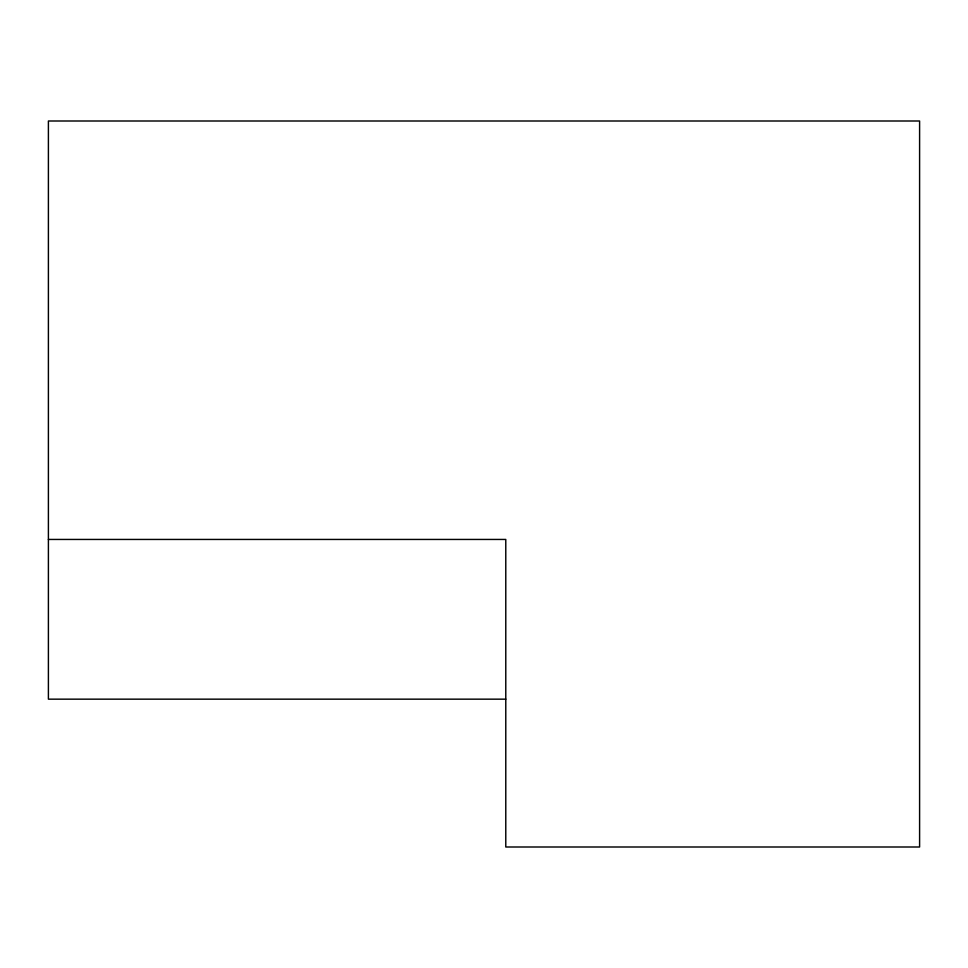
<?xml version="1.0" encoding="UTF-8"?>
<svg xmlns="http://www.w3.org/2000/svg" width="968" height="968" viewBox="0 0 968 968"><rect width="100%" height="100%" fill="white"/><g stroke="black" fill="none" stroke-linecap="round" stroke-linejoin="round"><path stroke-width="1.45" d="M48.4 539.442L505.78 539.442L505.78 847L919.6 847L919.6 121L48.4 121L48.4 699.162L505.78 699.162"/></g></svg>
